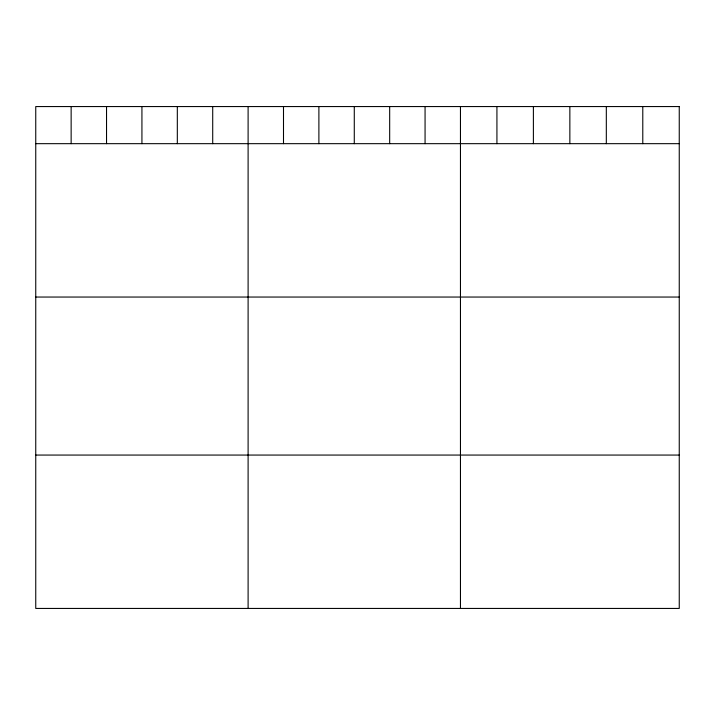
<?xml version="1.0" encoding="UTF-8"?>
<svg xmlns="http://www.w3.org/2000/svg" width="715" height="715" viewBox="0 0 715 715"><rect width="100%" height="100%" fill="white"/><g stroke="black" fill="none" stroke-linecap="round" stroke-linejoin="round"><path stroke-width="1.07" d="M35.75 143.67L679.25 143.67M35.75 297.047L679.25 297.047M35.75 455.062L679.25 455.062M642.785 106.562L642.785 143.67M606.32 106.562L606.32 143.67M569.855 106.562L569.855 143.67M533.39 106.562L533.39 143.67M496.925 106.562L496.925 143.67M460.46 106.562L460.46 608.438M425.068 106.562L425.068 143.67M389.675 106.562L389.675 143.67M354.282 106.562L354.282 143.67M318.89 106.562L318.89 143.67M283.498 106.562L283.498 143.67M248.105 106.562L248.105 608.438M212.713 106.562L212.713 143.67M177.32 106.562L177.32 143.67M141.928 106.562L141.928 143.67M106.535 106.562L106.535 143.67M71.142 106.562L71.142 143.67M679.25 106.562L35.75 106.562L35.75 608.438L679.25 608.438L679.25 106.562"/></g></svg>
